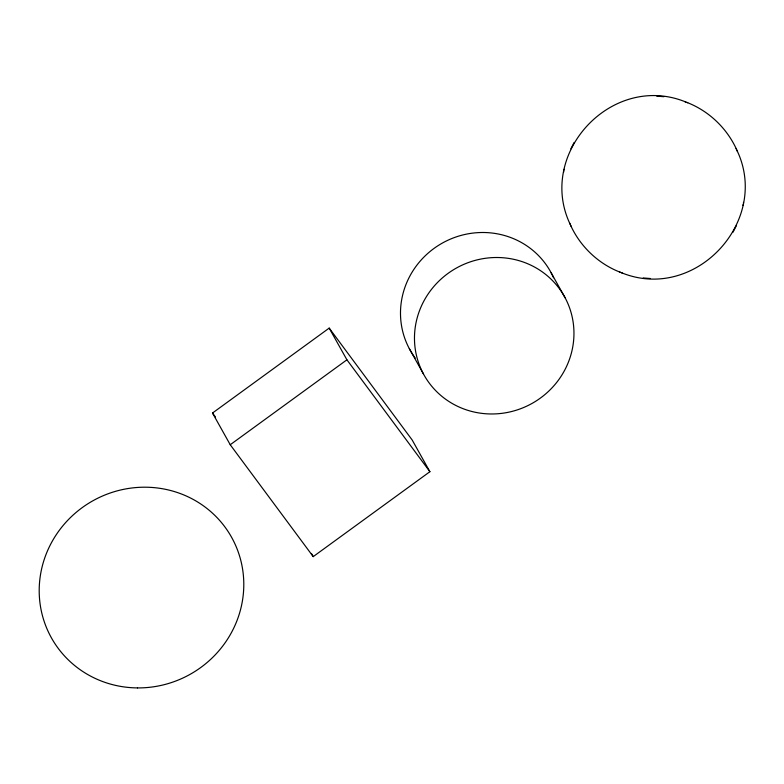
<?xml version="1.0" encoding="UTF-8"?>
<svg xmlns="http://www.w3.org/2000/svg" width="784" height="784" viewBox="0 0 784 784"><rect width="100%" height="100%" fill="white"/><g stroke="black" fill="none" stroke-linecap="round" stroke-linejoin="round"><path stroke-width="1.18" d="M685.706 101.959C612.108 71.903 536.393 153.448 570.135 224.204M621.428 272.705C695.016 302.771 770.741 221.215 736.999 150.459M563.578 172.313L563.755 171.392M743.379 203.272L743.555 202.35M563.97 170.187L564.147 169.275M742.987 205.388L743.163 204.487M570.87 148.813L574.133 142.453M736.264 225.851L733.001 232.211M212.503 413.031L329.192 328.104L412.168 439.981L429.897 471.703L313.208 556.63L230.231 444.744L212.503 413.031L215.414 416.951M230.231 444.744L346.92 359.817L329.192 328.104M656.757 96.158L663.881 96.687M650.377 278.516L643.252 277.977M686.853 102.41C709.422 111.093 728.071 129.282 737.479 151.547M569.654 223.126C579.053 245.392 597.712 263.571 620.281 272.254M684.844 101.636L687.725 102.743M619.399 271.921L622.29 273.028M346.92 359.817L429.897 471.703M551.132 272.783L565.117 297.793A80.419 77.538 -29.2 0 1 490.363 413.962A80.419 77.538 -29.2 0 1 427.153 295.47A80.419 77.538 -29.2 0 1 565.117 297.793M409.326 348.674L423.311 373.694M311.434 553.455L313.208 556.63M736.117 148.49L736.597 149.577M570.536 225.086L571.017 226.174M415.246 358.033A80.419 77.538 -29.2 0 1 441.235 243.716A80.419 77.538 -29.2 0 1 553.563 277.761M137.455 687.911A103.165 99.46 -29.2 0 0 232.044 538.118A103.165 99.46 -29.2 0 0 54.998 536.648A103.165 99.46 -29.2 0 0 137.455 687.911"/></g></svg>
